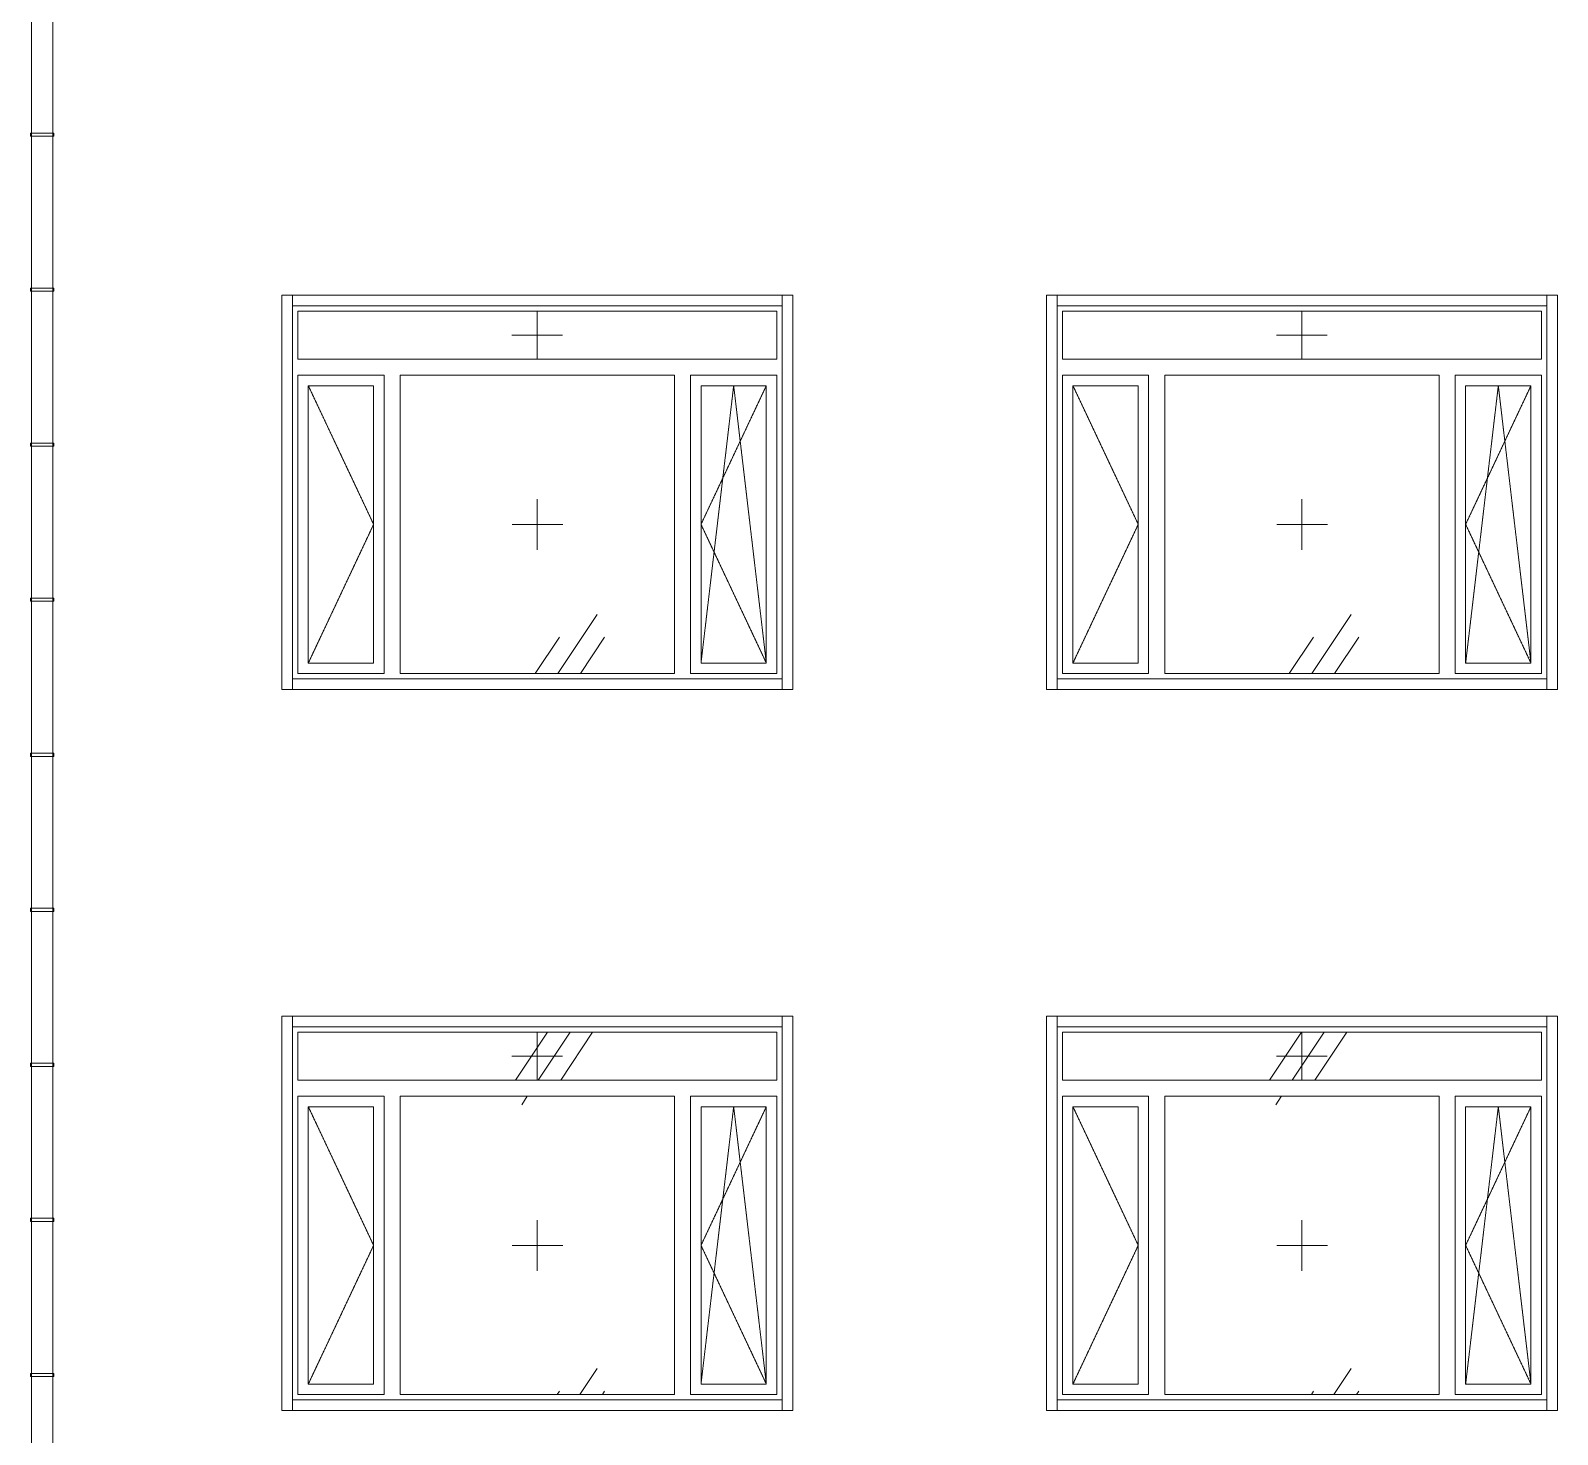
# Model space of a CAD drawing. Header units: millimetres. Extents: x -515342 to 330399, y -224905 to 507333.
# Drawn here: x 121079 to 128279, y 2715 to 9335 of the extents above; entities that cross this region are included whole.
import ezdxf

# ---------------------------------------------------------------- set-up
doc = ezdxf.new("R2010")
doc.units = ezdxf.units.MM
doc.linetypes.add('ASVP_Штриховая_ш2 п1', pattern=[3, 2, -1])
doc.layers.get('0').update_dxf_attribs({"lineweight": 0})
for name, color, linetype, lineweight in [('Витраж', 7, 'Continuous', 0), ('Обобщенные модели', 7, 'Continuous', 0), ('Окна', 7, 'Continuous', 0), ('Окна открывание', 7, 'Continuous', 0)]:
    doc.layers.add(name, color=color, linetype=linetype, lineweight=lineweight)
pattern_1 = [(236.31, (1066.07, 1244.6), (-1777.9963, -3556.002), [641.067, -5769.603]), (236.31, (1101.63, 1137.9), (-1777.9963, -3556.002), [384.64, -6026.03]), (236.31, (888.27, 1137.9), (-1777.9963, -3556.002), [384.64, -6026.03])]

# ---------------------------------------------------------------- blocks, each defined once
blk = doc.blocks.new('Окно_ПВХ_3Створки_1Фрамуга-верх - АР_Окно_ОП_1820_h_х2370_3ст2фр-в-V11-О_АР_Эскиз_Фасад 12-1 копия 1')
at = {"layer": 'Окна открывание'}
h = blk.add_hatch(dxfattribs=at)
h.set_pattern_fill('FP_1', color=256, style=0, pattern_type=2)
h.set_pattern_definition(pattern_1)
h.paths.add_polyline_path([(-56818.2, 2318), (-54560.2, 2318), (-54560.2, 2544), (-56818.2, 2544), (-56818.2, 2431.5)])
h = blk.add_hatch(dxfattribs=at)
h.set_pattern_fill('FP_1', color=256, style=0, pattern_type=2)
h.set_pattern_definition(pattern_1)
h.paths.add_polyline_path([(-55269.7, 836), (-55042.2, 836), (-55042.2, 2242), (-56336.2, 2240.9), (-56336.2, 836), (-55494.6, 836)])
at = {"layer": 'Окна'}
for p, q in [((-54560.2, 2544), (-56818.2, 2544)), ((-56818.2, 2544), (-56818.2, 2318)), ((-54560.2, 2318), (-54560.2, 2544)), ((-54560.2, 2318), (-56818.2, 2318)), ((-56412.2, 2242), (-56818.2, 2242)), ((-56818.2, 2242), (-56818.2, 836)), ((-56412.2, 836), (-56412.2, 2242)), ((-55042.2, 2242), (-56336.2, 2242)), ((-56336.2, 836), (-56336.2, 2242)), ((-55042.2, 836), (-55042.2, 2242)), ((-54560.2, 2242), (-54966.2, 2242)), ((-54966.2, 836), (-54966.2, 2242)), ((-54560.2, 836), (-54560.2, 2242)), ((-56769.2, 2193), (-56769.2, 885)), ((-56461.2, 2193), (-56769.2, 2193)), ((-56461.2, 2193), (-56461.2, 885)), ((-54917.2, 2193), (-54917.2, 885)), ((-54609.2, 2193), (-54917.2, 2193)), ((-54609.2, 2193), (-54609.2, 885)), ((-56769.2, 885), (-56461.2, 885)), ((-54917.2, 885), (-54609.2, 885)), ((-56818.2, 836), (-56412.2, 836)), ((-56336.2, 836), (-55042.2, 836)), ((-54966.2, 836), (-54560.2, 836))]:
    blk.add_line(p, q, dxfattribs=at)
at = {"layer": 'Окна открывание', "linetype": 'ASVP_Штриховая_ш2 п1'}
for p, q in [((-55689.2, 2318), (-55689.2, 2544)), ((-55809.2, 2431), (-55569.2, 2431)), ((-56769.2, 2193), (-56461.2, 1539)), ((-54763.2, 2193), (-54917.2, 885)), ((-54609.2, 2193), (-54917.2, 1539)), ((-54609.2, 885), (-54763.2, 2193)), ((-55689.2, 1419), (-55689.2, 1659)), ((-56461.2, 1539), (-56769.2, 885)), ((-55569.2, 1539), (-55809.2, 1539)), ((-54917.2, 1539), (-54609.2, 885))]:
    blk.add_line(p, q, dxfattribs=at)
blk = doc.blocks.new('Окно_ПВХ_3Створки_1Фрамуга-верх - АР_Окно_ОП_1820_h_х2370_3ст2фр-в-V12-О_АР_Эскиз_Фасад 12-1 копия 1')
at = {"layer": 'Окна открывание'}
h = blk.add_hatch(dxfattribs=at)
h.set_pattern_fill('FP_1', color=256, style=0, pattern_type=2)
h.set_pattern_definition(pattern_1)
h.paths.add_polyline_path([(-60424.1, 2318), (-58166.1, 2318), (-58166.1, 2544), (-60424.1, 2544), (-60424.1, 2431.5)])
h = blk.add_hatch(dxfattribs=at)
h.set_pattern_fill('FP_1', color=256, style=0, pattern_type=2)
h.set_pattern_definition(pattern_1)
h.paths.add_polyline_path([(-58867.8, 836), (-58648.1, 836), (-58648.1, 2242), (-59942.1, 2242), (-59942.1, 836), (-59092.7, 836)])
at = {"layer": 'Окна'}
for p, q in [((-58166.1, 2544), (-60424.1, 2544)), ((-60424.1, 2544), (-60424.1, 2318)), ((-58166.1, 2318), (-58166.1, 2544)), ((-58166.1, 2318), (-60424.1, 2318)), ((-60018.1, 2242), (-60424.1, 2242)), ((-60424.1, 2242), (-60424.1, 836)), ((-60018.1, 836), (-60018.1, 2242)), ((-58648.1, 2242), (-59942.1, 2242)), ((-59942.1, 836), (-59942.1, 2242)), ((-58648.1, 836), (-58648.1, 2242)), ((-58166.1, 2242), (-58572.1, 2242)), ((-58572.1, 836), (-58572.1, 2242)), ((-58166.1, 836), (-58166.1, 2242)), ((-60375.1, 2193), (-60375.1, 885)), ((-60067.1, 2193), (-60375.1, 2193)), ((-60067.1, 2193), (-60067.1, 885)), ((-58523.1, 2193), (-58523.1, 885)), ((-58215.1, 2193), (-58523.1, 2193)), ((-58215.1, 2193), (-58215.1, 885)), ((-60375.1, 885), (-60067.1, 885)), ((-58523.1, 885), (-58215.1, 885)), ((-60424.1, 836), (-60018.1, 836)), ((-59942.1, 836), (-58648.1, 836)), ((-58572.1, 836), (-58166.1, 836))]:
    blk.add_line(p, q, dxfattribs=at)
at = {"layer": 'Окна открывание', "linetype": 'ASVP_Штриховая_ш2 п1'}
for p, q in [((-59295.1, 2318), (-59295.1, 2544)), ((-59415.1, 2431), (-59175.1, 2431)), ((-60375.1, 2193), (-60067.1, 1539)), ((-58369.1, 2193), (-58523.1, 885)), ((-58215.1, 2193), (-58523.1, 1539)), ((-58215.1, 885), (-58369.1, 2193)), ((-59295.1, 1419), (-59295.1, 1659)), ((-60067.1, 1539), (-60375.1, 885)), ((-59175.1, 1539), (-59415.1, 1539)), ((-58523.1, 1539), (-58215.1, 885))]:
    blk.add_line(p, q, dxfattribs=at)
blk = doc.blocks.new('Окно_ПВХ_3Створки_1Фрамуга-верх - АР_Окно_ОП_1820_h_х2370_3ст2фр-в-V35-О_АР_Эскиз_Фасад 12-1 копия 1')
at = {"layer": 'Окна открывание'}
h = blk.add_hatch(dxfattribs=at)
h.set_pattern_fill('FP_1', color=256, style=0, pattern_type=2)
h.set_pattern_definition(pattern_1)
h.paths.add_polyline_path([(-55042.2, 4236), (-55042.2, 5642), (-56336.2, 5642), (-56336.2, 4236), (-55044.8, 4236)])
at = {"layer": 'Окна'}
for p, q in [((-54560.2, 5944), (-56818.2, 5944)), ((-56818.2, 5944), (-56818.2, 5718)), ((-54560.2, 5718), (-54560.2, 5944)), ((-54560.2, 5718), (-56818.2, 5718)), ((-56412.2, 5642), (-56818.2, 5642)), ((-56818.2, 5642), (-56818.2, 4236)), ((-56412.2, 4236), (-56412.2, 5642)), ((-55042.2, 5642), (-56336.2, 5642)), ((-56336.2, 4236), (-56336.2, 5642)), ((-55042.2, 4236), (-55042.2, 5642)), ((-54560.2, 5642), (-54966.2, 5642)), ((-54966.2, 4236), (-54966.2, 5642)), ((-54560.2, 4236), (-54560.2, 5642)), ((-56769.2, 5593), (-56769.2, 4285)), ((-56461.2, 5593), (-56769.2, 5593)), ((-56461.2, 5593), (-56461.2, 4285)), ((-54917.2, 5593), (-54917.2, 4285)), ((-54609.2, 5593), (-54917.2, 5593)), ((-54609.2, 5593), (-54609.2, 4285)), ((-56769.2, 4285), (-56461.2, 4285)), ((-54917.2, 4285), (-54609.2, 4285)), ((-56818.2, 4236), (-56412.2, 4236)), ((-56336.2, 4236), (-55042.2, 4236)), ((-54966.2, 4236), (-54560.2, 4236))]:
    blk.add_line(p, q, dxfattribs=at)
at = {"layer": 'Окна открывание', "linetype": 'ASVP_Штриховая_ш2 п1'}
for p, q in [((-55689.2, 5718), (-55689.2, 5944)), ((-55809.2, 5831), (-55569.2, 5831)), ((-56769.2, 5593), (-56461.2, 4939)), ((-54763.2, 5593), (-54917.2, 4285)), ((-54609.2, 5593), (-54917.2, 4939)), ((-54609.2, 4285), (-54763.2, 5593)), ((-55689.2, 4819), (-55689.2, 5059)), ((-56461.2, 4939), (-56769.2, 4285)), ((-55569.2, 4939), (-55809.2, 4939)), ((-54917.2, 4939), (-54609.2, 4285))]:
    blk.add_line(p, q, dxfattribs=at)
blk = doc.blocks.new('Окно_ПВХ_3Створки_1Фрамуга-верх - АР_Окно_ОП_1820_h_х2370_3ст2фр-в-V36-О_АР_Эскиз_Фасад 12-1 копия 1')
at = {"layer": 'Окна открывание'}
h = blk.add_hatch(dxfattribs=at)
h.set_pattern_fill('FP_1', color=256, style=0, pattern_type=2)
h.set_pattern_definition(pattern_1)
h.paths.add_polyline_path([(-58648.1, 4236), (-58648.1, 5642), (-59942.1, 5642), (-59942.1, 4236), (-58867.8, 4236)])
at = {"layer": 'Окна'}
for p, q in [((-58166.1, 5944), (-60424.1, 5944)), ((-60424.1, 5944), (-60424.1, 5718)), ((-58166.1, 5718), (-58166.1, 5944)), ((-58166.1, 5718), (-60424.1, 5718)), ((-60018.1, 5642), (-60424.1, 5642)), ((-60424.1, 5642), (-60424.1, 4236)), ((-60018.1, 4236), (-60018.1, 5642)), ((-58648.1, 5642), (-59942.1, 5642)), ((-59942.1, 4236), (-59942.1, 5642)), ((-58648.1, 4236), (-58648.1, 5642)), ((-58166.1, 5642), (-58572.1, 5642)), ((-58572.1, 4236), (-58572.1, 5642)), ((-58166.1, 4236), (-58166.1, 5642)), ((-60375.1, 5593), (-60375.1, 4285)), ((-60067.1, 5593), (-60375.1, 5593)), ((-60067.1, 5593), (-60067.1, 4285)), ((-58523.1, 5593), (-58523.1, 4285)), ((-58215.1, 5593), (-58523.1, 5593)), ((-58215.1, 5593), (-58215.1, 4285)), ((-60375.1, 4285), (-60067.1, 4285)), ((-58523.1, 4285), (-58215.1, 4285)), ((-60424.1, 4236), (-60018.1, 4236)), ((-59942.1, 4236), (-58648.1, 4236)), ((-58572.1, 4236), (-58166.1, 4236))]:
    blk.add_line(p, q, dxfattribs=at)
at = {"layer": 'Окна открывание', "linetype": 'ASVP_Штриховая_ш2 п1'}
for p, q in [((-59295.1, 5718), (-59295.1, 5944)), ((-59415.1, 5831), (-59175.1, 5831)), ((-60375.1, 5593), (-60067.1, 4939)), ((-58369.1, 5593), (-58523.1, 4285)), ((-58215.1, 5593), (-58523.1, 4939)), ((-58215.1, 4285), (-58369.1, 5593)), ((-59295.1, 4819), (-59295.1, 5059)), ((-60067.1, 4939), (-60375.1, 4285)), ((-59175.1, 4939), (-59415.1, 4939)), ((-58523.1, 4939), (-58215.1, 4285))]:
    blk.add_line(p, q, dxfattribs=at)
blk = doc.blocks.new('Прямоугольный импост - АР_Откос_Металлический_50х330 Белый Правый-9899494-О_АР_Эскиз_Фасад 12-1 копия 1')
at = {"layer": 'Витраж'}
for p, q in [((-47193.8, 2570), (-47193.8, 2620)), ((-47193.8, 2620), (-44883.8, 2620)), ((-44883.8, 2620), (-44883.8, 2570)), ((-47193.8, 2570), (-44883.8, 2570))]:
    blk.add_line(p, q, dxfattribs=at)
blk = doc.blocks.new('Прямоугольный импост - АР_Откос_Металлический_50х330 Белый Левый-9898762-О_АР_Эскиз_Фасад 12-1 копия 1')
at = {"layer": 'Витраж'}
for p, q in [((-47193.8, 760), (-47193.8, 810)), ((-44883.8, 810), (-47193.8, 810)), ((-44883.8, 810), (-44883.8, 760)), ((-44883.8, 760), (-47193.8, 760))]:
    blk.add_line(p, q, dxfattribs=at)
blk = doc.blocks.new('Прямоугольный импост - АР_Откос_Металлический_50х330 Белый Правый-9899492-О_АР_Эскиз_Фасад 12-1 копия 1')
at = {"layer": 'Витраж'}
for p, q in [((-8064.1, 2620), (-8014.1, 2620)), ((-8064.1, 2620), (-8064.1, 760)), ((-8014.1, 2620), (-8014.1, 760)), ((-8014.1, 760), (-8064.1, 760))]:
    blk.add_line(p, q, dxfattribs=at)
blk = doc.blocks.new('Прямоугольный импост - АР_Откос_Металлический_50х330 Белый Левый-V99-О_АР_Эскиз_Фасад 12-1 копия 1')
at = {"layer": 'Витраж'}
for p, q in [((-10024.1, 2620), (-9974.1, 2620)), ((-10024.1, 760), (-10024.1, 2620)), ((-9974.1, 760), (-9974.1, 2620)), ((-9974.1, 760), (-10024.1, 760))]:
    blk.add_line(p, q, dxfattribs=at)
blk = doc.blocks.new('Прямоугольный импост - АР_Откос_Металлический_50х330 Коричневый Правый-9899921-О_АР_Эскиз_Фасад 12-1 копия 1')
at = {"layer": 'Витраж'}
for p, q in [((-43573.8, 2570), (-43573.8, 2620)), ((-43573.8, 2620), (-41263.8, 2620)), ((-41263.8, 2620), (-41263.8, 2570)), ((-43573.8, 2570), (-41263.8, 2570))]:
    blk.add_line(p, q, dxfattribs=at)
blk = doc.blocks.new('Прямоугольный импост - АР_Откос_Металлический_50х330 Коричневый Левый-9899775-О_АР_Эскиз_Фасад 12-1 копия 1')
at = {"layer": 'Витраж'}
for p, q in [((-43573.8, 760), (-43573.8, 810)), ((-41263.8, 810), (-43573.8, 810)), ((-41263.8, 810), (-41263.8, 760)), ((-41263.8, 760), (-43573.8, 760))]:
    blk.add_line(p, q, dxfattribs=at)
blk = doc.blocks.new('Прямоугольный импост - АР_Откос_Металлический_50х330 Коричневый Правый-9899919-О_АР_Эскиз_Фасад 12-1 копия 1')
at = {"layer": 'Витраж'}
for p, q in [((-4449.2, 2620), (-4399.2, 2620)), ((-4449.2, 2620), (-4449.2, 760)), ((-4399.2, 2620), (-4399.2, 760)), ((-4399.2, 760), (-4449.2, 760))]:
    blk.add_line(p, q, dxfattribs=at)
blk = doc.blocks.new('Прямоугольный импост - АР_Откос_Металлический_50х330 Коричневый Левый-9899773-О_АР_Эскиз_Фасад 12-1 копия 1')
at = {"layer": 'Витраж'}
for p, q in [((-6409.2, 2620), (-6359.2, 2620)), ((-6409.2, 760), (-6409.2, 2620)), ((-6359.2, 760), (-6359.2, 2620)), ((-6359.2, 760), (-6409.2, 760))]:
    blk.add_line(p, q, dxfattribs=at)
blk = doc.blocks.new('ASVP_ОМ_Водосточная труба_На стене - Труба 100-9889141-О_АР_Эскиз_Фасад 12-1 копия 1')
at = {"layer": 'Обобщенные модели'}
for p, q in [((-100780, 12695.760475), (-100780, -604.239525)), ((-100680, -604.239525), (-100680, 12695.760475))]:
    blk.add_line(p, q, dxfattribs=at)
blk = doc.blocks.new('Влж_Водосточная труба_Хомут - Хомут-9745428-О_АР_Эскиз_Фасад 12-1 копия 1')
at = {"layer": 'Обобщенные модели'}
for p, q in [((-100785, 12633.260475), (-100785, 12618.260475)), ((-100785, 12633.260475), (-100675, 12633.260475)), ((-100675, 12618.260475), (-100785, 12618.260475)), ((-100675, 12618.260475), (-100675, 12633.260475))]:
    blk.add_line(p, q, dxfattribs=at)
blk = doc.blocks.new('СД_Люблино_Фасады_rvt-1-О_АР_Эскиз_Фасад 12-1 копия 1')
at = {"layer": 'Витраж', "lineweight": 9}
for name, p in [('Прямоугольный импост - АР_Откос_Металлический_50х330 Белый Левый-V99-О_АР_Эскиз_Фасад 12-1 копия 1', (-50475.9, 3400)), ('Прямоугольный импост - АР_Откос_Металлический_50х330 Белый Правый-9899494-О_АР_Эскиз_Фасад 12-1 копия 1', (-13256.3, 3400)), ('Прямоугольный импост - АР_Откос_Металлический_50х330 Белый Правый-9899492-О_АР_Эскиз_Фасад 12-1 копия 1', (-50075.9, 3400)), ('Прямоугольный импост - АР_Откос_Металлический_50х330 Коричневый Левый-9899773-О_АР_Эскиз_Фасад 12-1 копия 1', (-50485.1, 3400)), ('Прямоугольный импост - АР_Откос_Металлический_50х330 Коричневый Правый-9899921-О_АР_Эскиз_Фасад 12-1 копия 1', (-13270.5, 3400)), ('Прямоугольный импост - АР_Откос_Металлический_50х330 Коричневый Правый-9899919-О_АР_Эскиз_Фасад 12-1 копия 1', (-50085.1, 3400)), ('Прямоугольный импост - АР_Откос_Металлический_50х330 Белый Левый-9898762-О_АР_Эскиз_Фасад 12-1 копия 1', (-13256.3, 3400)), ('Прямоугольный импост - АР_Откос_Металлический_50х330 Коричневый Левый-9899775-О_АР_Эскиз_Фасад 12-1 копия 1', (-13270.5, 3400)), ('Прямоугольный импост - АР_Откос_Металлический_50х330 Белый Левый-V99-О_АР_Эскиз_Фасад 12-1 копия 1', (-50475.9, 0)), ('Прямоугольный импост - АР_Откос_Металлический_50х330 Белый Правый-9899494-О_АР_Эскиз_Фасад 12-1 копия 1', (-13256.3, 0)), ('Прямоугольный импост - АР_Откос_Металлический_50х330 Белый Правый-9899492-О_АР_Эскиз_Фасад 12-1 копия 1', (-50075.9, 0)), ('Прямоугольный импост - АР_Откос_Металлический_50х330 Белый Левый-V99-О_АР_Эскиз_Фасад 12-1 копия 1', (-46870.1, 0)), ('Прямоугольный импост - АР_Откос_Металлический_50х330 Белый Правый-9899494-О_АР_Эскиз_Фасад 12-1 копия 1', (-9650.5, 0)), ('Прямоугольный импост - АР_Откос_Металлический_50х330 Белый Правый-9899492-О_АР_Эскиз_Фасад 12-1 копия 1', (-46470.1, 0)), ('Прямоугольный импост - АР_Откос_Металлический_50х330 Белый Левый-9898762-О_АР_Эскиз_Фасад 12-1 копия 1', (-13256.3, 0)), ('Прямоугольный импост - АР_Откос_Металлический_50х330 Белый Левый-9898762-О_АР_Эскиз_Фасад 12-1 копия 1', (-9650.5, 0))]:
    blk.add_blockref(name, p, dxfattribs=at)
at = {"layer": 'Обобщенные модели', "lineweight": 9}
for name, p in [('ASVP_ОМ_Водосточная труба_На стене - Труба 100-9889141-О_АР_Эскиз_Фасад 12-1 копия 1', (39100, 0)), ('Влж_Водосточная труба_Хомут - Хомут-9745428-О_АР_Эскиз_Фасад 12-1 копия 1', (39100, -5848.9)), ('Влж_Водосточная труба_Хомут - Хомут-9745428-О_АР_Эскиз_Фасад 12-1 копия 1', (39100, -6580)), ('Влж_Водосточная труба_Хомут - Хомут-9745428-О_АР_Эскиз_Фасад 12-1 копия 1', (39100, -7311.1)), ('Влж_Водосточная труба_Хомут - Хомут-9745428-О_АР_Эскиз_Фасад 12-1 копия 1', (39100, -8042.2)), ('Влж_Водосточная труба_Хомут - Хомут-9745428-О_АР_Эскиз_Фасад 12-1 копия 1', (39100, -8773.3)), ('Влж_Водосточная труба_Хомут - Хомут-9745428-О_АР_Эскиз_Фасад 12-1 копия 1', (39100, -9504.4)), ('Влж_Водосточная труба_Хомут - Хомут-9745428-О_АР_Эскиз_Фасад 12-1 копия 1', (39100, -10235.6)), ('Влж_Водосточная труба_Хомут - Хомут-9745428-О_АР_Эскиз_Фасад 12-1 копия 1', (39100, -10966.7)), ('Влж_Водосточная труба_Хомут - Хомут-9745428-О_АР_Эскиз_Фасад 12-1 копия 1', (39100, -11697.8))]:
    blk.add_blockref(name, p, dxfattribs=at)
at = {"layer": 'Окна', "lineweight": 9}
for name in ['Окно_ПВХ_3Створки_1Фрамуга-верх - АР_Окно_ОП_1820_h_х2370_3ст2фр-в-V36-О_АР_Эскиз_Фасад 12-1 копия 1', 'Окно_ПВХ_3Створки_1Фрамуга-верх - АР_Окно_ОП_1820_h_х2370_3ст2фр-в-V35-О_АР_Эскиз_Фасад 12-1 копия 1', 'Окно_ПВХ_3Створки_1Фрамуга-верх - АР_Окно_ОП_1820_h_х2370_3ст2фр-в-V12-О_АР_Эскиз_Фасад 12-1 копия 1', 'Окно_ПВХ_3Створки_1Фрамуга-верх - АР_Окно_ОП_1820_h_х2370_3ст2фр-в-V11-О_АР_Эскиз_Фасад 12-1 копия 1']:
    blk.add_blockref(name, (0, 0), dxfattribs=at)

msp = doc.modelspace()

# ---------------------------------------------------------------- block references
msp.add_blockref('СД_Люблино_Фасады_rvt-1-О_АР_Эскиз_Фасад 12-1 копия 1', (182763.6864, 2067.7355))

doc.saveas('drawing.dxf')
